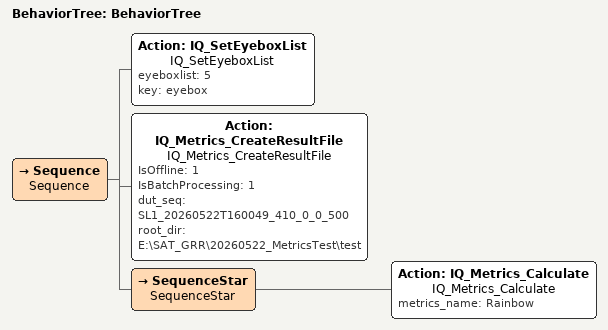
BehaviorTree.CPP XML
<?xml version="1.0"?>
<root main_tree_to_execute="BehaviorTree">
 <BehaviorTree ID="BehaviorTree">
  <!-- Add nodes here -->
  <Sequence name="Sequence">
   <Action name="IQ_SetEyeboxList" ID="IQ_SetEyeboxList" eyeboxlist="5" key="eyebox"/>
   <Action name="IQ_Metrics_CreateResultFile" ID="IQ_Metrics_CreateResultFile" IsOffline="1" IsBatchProcessing="1" dut_seq="SL1_20260522T160049_410_0_0_500" root_dir="E:\SAT_GRR\20260522_MetricsTest\test"/>
   <SequenceStar name="SequenceStar">
    <Action name="IQ_Metrics_Calculate" ID="IQ_Metrics_Calculate" metrics_name="Rainbow"/>
   </SequenceStar>
  </Sequence>
 </BehaviorTree>
</root>
